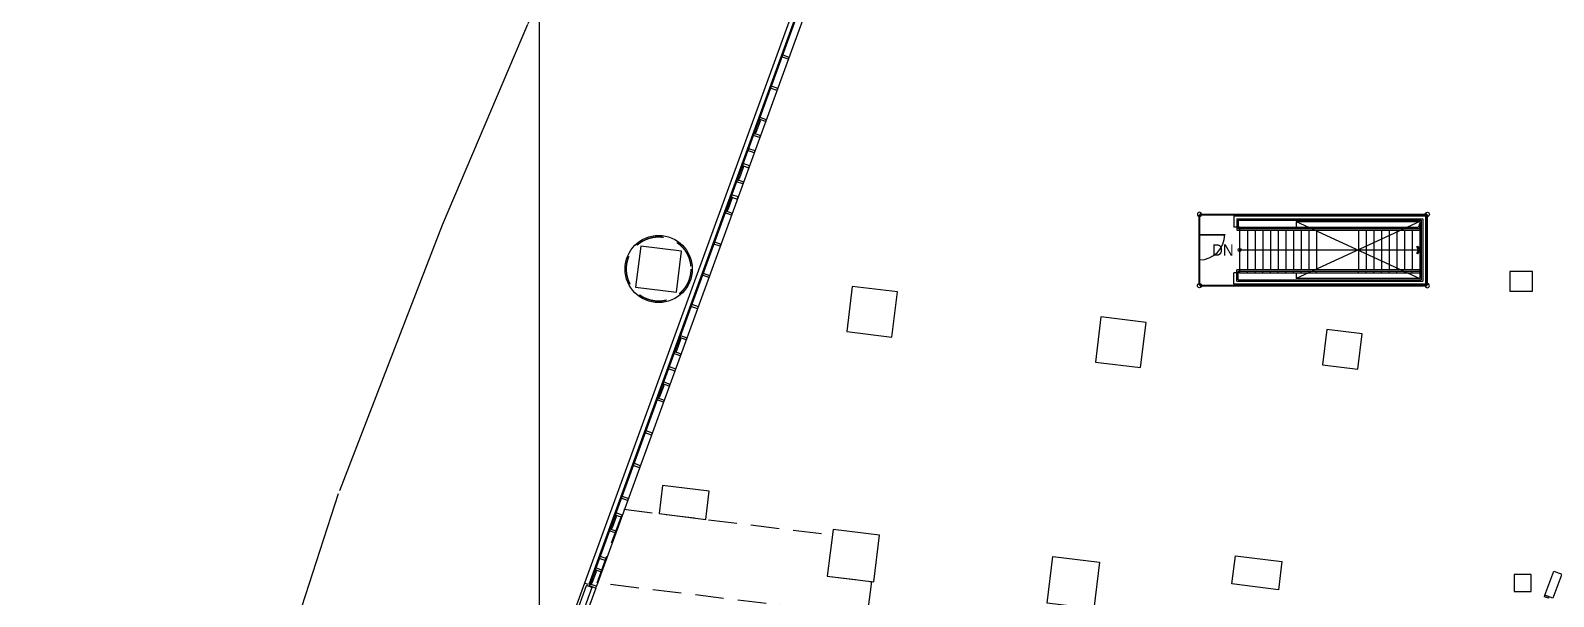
# Model space of a CAD drawing. Header units: millimetres. Extents: x -7448 to 427567, y 91657 to 341328.
# Drawn here: x 71303 to 124809, y 191471 to 211352 of the extents above; entities that cross this region are included whole.
import ezdxf
from ezdxf.enums import TextEntityAlignment as Align

# ---------------------------------------------------------------- set-up
doc = ezdxf.new("R2010")
doc.units = ezdxf.units.MM
doc.header["$LTSCALE"] = 500
doc.header["$MEASUREMENT"] = 0
doc.linetypes.add('CEN-2', pattern=[26, 20, -2, 0, -2, 0, -2])
doc.linetypes.add('HOON1', pattern=[3, 2, -1])
doc.layers.add('e-plan', color=9, linetype='CONTINUOUS')
doc.layers.add('e-room-box', color=7, linetype='CONTINUOUS')
doc.styles.add('돋움', font='Dotum.ttf')

# ---------------------------------------------------------------- blocks, each defined once
blk = doc.blocks.new('A$C7F1D75F0')
at = {"layer": 'e-plan'}
for p, q in [((0, 1150), (899, 1150)), ((0, 1150), (0, 1130)), ((0, 1130), (899, 1130)), ((899, 1150), (899, 1130))]:
    blk.add_line(p, q, dxfattribs=at)
blk.add_arc((0, 1150), 900, 270.0001, 0, dxfattribs=at)
blk = doc.blocks.new('A$C5A682445')
at = {"layer": 'e-plan', "linetype": 'CEN-2'}
blk.add_lwpolyline([(0, 0), (-297528, 10), (-297528, 10), (-303990, -8224), (-308983, -15349), (-313535, -22301), (-318191, -30434), (-321988, -37700), (-326350, -46726), (-329347, -53776), (-332994, -63217), (-336011, -72512), (-338199, -80180), (-340420, -89567), (-341938, -97463), (-342555, -101281), (-343809, -111602), (-343809, -111602), (-343809, -111602), (-96696, -114499)], dxfattribs=at)
blk = doc.blocks.new('2F 기둥 140514')
at = {"layer": 'e-plan', "ltscale": 0.5}
for points in [[(63353, 72150), (64153, 72150), (64153, 72850), (63353, 72850)], [(63503, 61600), (64103, 61600), (64103, 62200), (63503, 62200)]]:
    blk.add_lwpolyline(points, close=True, dxfattribs=at)
blk = doc.blocks.new('A$C6B9375F1')
at = {"layer": 'e-plan'}
blk.add_lwpolyline([(-30, 195), (-30, 155), (10, 155), (10, -80), (-70, -80), (-70, 155), (-30, 155)], dxfattribs=at)
blk = doc.blocks.new('syswin520')
at = {"layer": 'e-plan', "ltscale": 0.5}
for p, q in [((470, 0), (50, 0)), ((470, -50), (50, -50))]:
    blk.add_line(p, q, dxfattribs=at)
for points in [[(0, -50), (50, -50), (50, 0), (0, 0)], [(470, -50), (520, -50), (520, 0), (470, 0)]]:
    blk.add_lwpolyline(points, close=True, dxfattribs=at)
blk = doc.blocks.new('1~2F TC-140305')
at = {"layer": 'e-plan', "ltscale": 0.5}
for points in [[(-322548, -55950), (-321109, -56126), (-320932, -54687), (-322371, -54510)], [(-315134, -57515), (-313545, -57710), (-313350, -56122), (-314939, -55927)], [(-306399, -58587), (-304811, -58782), (-304616, -57194), (-306204, -56999)], [(-298421, -58680), (-297180, -58833), (-297028, -57592), (-298269, -57440)]]:
    blk.add_lwpolyline(points, close=True, dxfattribs=at)
for points in [[(-320084, -64111), (-319962, -63118), (-321600, -62917), (-321722, -63910), (-320084, -64111)], [(-313977, -64669), (-315615, -64468), (-315816, -66106), (-314178, -66307), (-313977, -64669)], [(-306456, -67255), (-308094, -67054), (-307892, -65416), (-306255, -65617), (-306456, -67255)], [(-301603, -66380), (-301481, -65387), (-299843, -65588), (-299965, -66581), (-301603, -66380)]]:
    blk.add_lwpolyline(points, dxfattribs=at)

msp = doc.modelspace()

# ---------------------------------------------------------------- linework, layer by layer
at = {"layer": 'e-plan'}
for p, q in [((98756, 213892), (90768, 191945)), ((98865, 213737), (90914, 191892)), ((98893, 213697), (90951, 191879)), ((99057, 213462), (92273, 194824)), ((112362, 202415), (112362, 204818)), ((112382, 202415), (112382, 204818)), ((112396, 204902), (120349, 204902)), ((112396, 204882), (120349, 204882)), ((113582, 204842), (120312, 204842)), ((113582, 204842), (113582, 204442)), ((113682, 204442), (113582, 204442)), ((113682, 204742), (113682, 204342)), ((113682, 204742), (120212, 204742)), ((113732, 204692), (120162, 204692)), ((113732, 204692), (113732, 204392)), ((113782, 204442), (113732, 204442)), ((113732, 204392), (120094, 204392)), ((115772, 204642), (120112, 204642)), ((115772, 204642), (120112, 202642)), ((120112, 204642), (115772, 202642)), ((120112, 204441), (120094, 204392)), ((120112, 204642), (120112, 202642)), ((120162, 204692), (120162, 202592)), ((120212, 204742), (120212, 202542)), ((120312, 204842), (120312, 202442)), ((120362, 202415), (120362, 204868)), ((120382, 202415), (120382, 204868)), ((113682, 204342), (120112, 204342)), ((113582, 202442), (113582, 202842)), ((113682, 202842), (113582, 202842)), ((120112, 202942), (113682, 202942)), ((113682, 202542), (113682, 202942)), ((120112, 202892), (113732, 202892)), ((113732, 202592), (113732, 202892)), ((113782, 202842), (113732, 202842)), ((112396, 202402), (120349, 202402)), ((112396, 202382), (120349, 202382)), ((120312, 202442), (113582, 202442)), ((113682, 202542), (120212, 202542)), ((113732, 202592), (120162, 202592)), ((120112, 202642), (115772, 202642)), ((92273, 194824), (91186, 191836)), ((89475, 188101), (90842, 191855)), ((91030, 191786), (89663, 188033)), ((91030, 191786), (90842, 191855))]:
    msp.add_line(p, q, dxfattribs=at)
at = {"layer": 'e-plan', "ltscale": 0.5}
for p, q in [((113782, 204442), (113782, 202842)), ((113782, 204442), (120059, 204442)), ((114052, 204442), (114052, 204392)), ((114322, 204442), (114322, 204392)), ((114592, 204442), (114592, 204392)), ((114862, 204442), (114862, 204392)), ((115132, 204442), (115132, 204392)), ((115402, 204442), (115402, 204392)), ((115672, 204442), (115672, 204392)), ((115772, 204642), (115772, 204442)), ((115942, 204442), (115942, 204392)), ((116212, 204442), (116212, 204392)), ((116482, 204442), (116482, 204392)), ((117952, 204442), (117952, 204392)), ((118222, 204442), (118222, 204392)), ((118492, 204442), (118492, 204392)), ((118762, 204442), (118762, 204392)), ((119032, 204442), (119032, 204392)), ((119302, 204442), (119302, 204392)), ((119572, 204442), (119572, 204392)), ((119842, 204442), (119842, 204392)), ((120112, 204588), (120059, 204442)), ((114052, 204342), (114052, 202942)), ((114322, 204342), (114322, 202942)), ((114592, 204342), (114592, 202942)), ((114862, 204342), (114862, 202942)), ((115132, 204342), (115132, 202942)), ((115402, 204342), (115402, 202942)), ((115672, 204342), (115672, 202942)), ((115942, 204342), (115942, 202942)), ((116212, 204342), (116212, 202942)), ((116482, 204342), (116482, 202942)), ((117952, 204342), (117952, 202942)), ((118222, 204342), (118222, 202942)), ((118492, 204342), (118492, 202942)), ((118762, 204342), (118762, 202942)), ((119032, 204342), (119032, 202942)), ((119302, 204342), (119302, 202942)), ((119572, 204342), (119572, 202942)), ((119842, 204342), (119842, 202942)), ((113782, 202842), (120112, 202842)), ((114052, 202842), (114052, 202892)), ((114322, 202842), (114322, 202892)), ((114592, 202842), (114592, 202892)), ((114862, 202842), (114862, 202892)), ((115132, 202842), (115132, 202892)), ((115402, 202842), (115402, 202892)), ((115672, 202842), (115672, 202892)), ((115772, 202842), (115772, 202642)), ((115942, 202842), (115942, 202892)), ((116212, 202842), (116212, 202892)), ((116482, 202842), (116482, 202892)), ((117952, 202842), (117952, 202892)), ((118222, 202842), (118222, 202892)), ((118492, 202842), (118492, 202892)), ((118762, 202842), (118762, 202892)), ((119032, 202842), (119032, 202892)), ((119302, 202842), (119302, 202892)), ((119572, 202842), (119572, 202892)), ((119842, 202842), (119842, 202892))]:
    msp.add_line(p, q, dxfattribs=at)
at = {"layer": 'e-plan'}
for points in [[(112446, 204907, 1.859652), (112357, 204818), (112357, 204868), (112387, 204868), (112387, 204818, 0.300614), (112446, 204877), (112396, 204877), (112396, 204907), (112446, 204907)], [(120299, 204907, -1.859652), (120387, 204818), (120387, 204868), (120357, 204868), (120357, 204818, -0.300614), (120299, 204877), (120349, 204877), (120349, 204907), (120299, 204907)], [(112446, 202377, -1.859652), (112357, 202465), (112357, 202415), (112387, 202415), (112387, 202465, -0.300614), (112446, 202407), (112396, 202407), (112396, 202377), (112446, 202377)], [(120299, 202377, 1.859652), (120387, 202465), (120387, 202415), (120357, 202415), (120357, 202465, 0.300614), (120299, 202407), (120349, 202407), (120349, 202377), (120299, 202377)]]:
    msp.add_lwpolyline(points, format="xyb", dxfattribs=at)
for points in [[(113782, 203642), (120068, 203642)], [(120068, 203642), (120011, 203758), (120035, 203777), (120112, 203642), (120035, 203507), (120011, 203526), (120068, 203642)], [(90895, 191899), (90768, 191945), (89361, 188079), (89488, 188033)], [(91159, 191761), (90023, 188642), (91322, 188642), (91322, 188390), (95473, 187880), (95498, 188078), (102148, 187262), (102367, 189048)]]:
    msp.add_lwpolyline(points, dxfattribs=at)
at = {"layer": 'e-plan', "linetype": 'HOON1'}
msp.add_lwpolyline([(92147, 194535), (99475, 193635), (99297, 192186), (100845, 191996), (100540, 189515), (98476, 189768), (98632, 191039), (91206, 191950), (92147, 194535)], close=True, dxfattribs=at)
at = {"layer": 'e-plan', "ltscale": 0.5}
msp.add_lwpolyline([(125097, 192262), (124789, 191416), (124507, 191519), (124815, 192365), (125097, 192262)], dxfattribs=at)
at = {"layer": 'e-plan'}
msp.add_lwpolyline([(124487, 191463), (124507, 191519), (124648, 191468), (124628, 191411)], close=True, dxfattribs=at)
for centre, radius in [((93372, 202974), 1180), ((113782, 203642), 50)]:
    msp.add_circle(centre, radius, dxfattribs=at)
at = {"layer": 'e-plan', "linetype": 'HOON1'}
msp.add_circle((93372, 202974), 1130, dxfattribs=at)
at = {"layer": 'e-room-box'}
msp.add_line((89171, 216656), (89171, 184776), dxfattribs=at)

# ---------------------------------------------------------------- block references
at = {"layer": 'e-plan'}
for name, p in [('A$C5A682445', (415112, 258292)), ('1~2F TC-140305', (415112, 258292)), ('2F 기둥 140514', (59920, 130042))]:
    msp.add_blockref(name, p, dxfattribs=at)
for name, p, rotation in [('A$C6B9375F1', (97871, 210436), 69.99999934060686), ('A$C6B9375F1', (97472, 209340), 69.99999934060686), ('syswin520', (96726, 207744), 69.99999658781944), ('A$C6B9375F1', (97073, 208245), 69.99999934060686), ('A$C6B9375F1', (96868, 207681), 70.00002407583625), ('A$C6B9375F1', (96675, 207150), 69.99999934060686), ('syswin520', (96134, 206117), 69.99999658781944), ('A$C6B9375F1', (96276, 206054), 69.99999934060686), ('syswin520', (95735, 205021), 69.99999658781944), ('A$C6B9375F1', (95877, 204959), 69.99999934060686), ('A$C6B9375F1', (95479, 203864), 69.99999934060686), ('A$C7F1D75F0', (112362, 203042), 359.9998753490477), ('A$C6B9375F1', (95080, 202768), 69.99999934060686), ('A$C6B9375F1', (94681, 201673), 69.99999934060686), ('A$C6B9375F1', (94283, 200578), 69.99999934060686), ('syswin520', (93935, 200076), 69.99999658781944), ('A$C6B9375F1', (94077, 200014), 70.00002407583625), ('A$C6B9375F1', (94077, 200014), 70.00002407583625), ('A$C6B9375F1', (93884, 199483), 69.99999934060686), ('syswin520', (93343, 198450), 69.99999658781944), ('A$C6B9375F1', (93691, 198951), 69.99999934060686), ('A$C6B9375F1', (93485, 198387), 69.99999934060686), ('A$C6B9375F1', (93067, 197237), 69.99999934060686), ('A$C6B9375F1', (92648, 196087), 69.99999934060686), ('A$C6B9375F1', (92230, 194937), 69.99999934060686), ('syswin520', (91669, 193850), 69.99999658781944), ('A$C6B9375F1', (91811, 193787), 69.99999934060686), ('A$C6B9375F1', (91459, 192821), 69.99999934060686), ('syswin520', (90965, 191916), 69.99999658781944), ('A$C6B9375F1', (91313, 192418), 69.99999934060686), ('A$C6B9375F1', (91107, 191854), 69.99999934060686)]:
    msp.add_blockref(name, p, dxfattribs=dict(at, rotation=rotation))
at = {"layer": 'e-plan', "xscale": -1}
for p, rotation in [((96461, 206562), 70.00000028519705), ((96062, 205466), 69.99996847362583), ((91996, 194295), 69.99996847608972)]:
    msp.add_blockref('A$C6B9375F1', p, dxfattribs=dict(at, rotation=rotation))

# ---------------------------------------------------------------- texts
at = {"layer": 'e-plan', "lineweight": 0, "style": '돋움'}
msp.add_text('DN', height=400, dxfattribs=at).set_placement((113571, 203441), align=Align.RIGHT)

doc.saveas('drawing.dxf')
